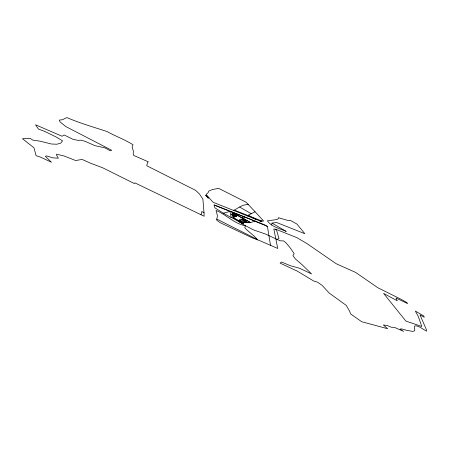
<?xml version="1.0" encoding="UTF-8"?>
<svg xmlns="http://www.w3.org/2000/svg" width="449" height="449" viewBox="0 0 449 449"><rect width="100%" height="100%" fill="white"/><g stroke="black" fill="none" stroke-linecap="round" stroke-linejoin="round"><path stroke-width="0.67" d="M257.451 239.794C253.971 234.906 248.561 232.223 244.772 227.694L245.491 225.74C234.266 223.815 226.403 214.684 216.042 210.441L217.479 215.756L216.603 220.072L219.915 222.552L252.063 237.751L260.117 240.804L277.74 248.465L273.828 229.007L275.905 229.293L296.772 237.6L306.746 243.442L336.222 263.743L355.659 272.431L377.834 287.736L401.558 299.55L407.075 302.716L407.378 303.485L396.069 298.052L397.225 300.796L383.603 293.382L405.851 321.057L421.819 326.502L418.316 316.545L415.364 311.084L423.721 315.905L424.271 317.247L420.011 314.94L426.55 329.998L426.46 331.166L419.832 327.108L416.077 325.71L414.517 326.154L414.781 330.717L412.827 331.413L407.12 330.436L401.524 328.898L400.053 329.072L403.584 331.39L394.317 327.31L391.36 327.259L387.223 325.503L383.334 324.964L387.644 328.719L361.742 321.737L350.663 313.997L349.681 311.382L346.274 305.415L329.179 293.04L322.118 285.356L317.392 282.107L313.744 281.057L297.182 271.067L280.142 263.153L281.456 261.98L290.357 265.696L299.595 268.283L311.584 273.952L302.34 264.966L295.375 258.933L292.916 255.593L294.174 253.713L290.279 247.977L286.417 243.268L283.645 240.928L280.097 240.782L265.499 234.036L253.556 229.905L245.491 225.74L242.202 223.77L244.189 222.536L250.424 222.558L230.618 211.266L223.372 213.196L214.953 207.881L214.055 204.867L264.186 224.623L267.464 226.605L270.534 245.474M271.639 224.988L272.021 223.102L276.522 222.468L304.849 233.727L296.952 224.073L290.481 220.442L287.405 220.302L278.402 217.709L278.408 218.573L276.893 219.544L267.374 220.846C271.768 227.065 279.699 228.49 286.226 231.42L272.021 223.102M201.017 214.757L201.82 211.479L204.042 212.826L204.104 216.238L134.829 182.838L134.352 183.562L102.973 167.92L90.49 163.189L82.156 159.451L75.584 160.518L64.246 156.033L56.535 154.181L56.619 155.303L58.364 158.194L52.948 157.874L46.393 155.859L45.4 156.42L51.478 162.246L40.567 157.156L36.077 155.68L33.972 147.766L22.45 138.724L30.072 138.32L32.794 140.116L40.034 141.166L51.287 143.989L56.883 144.241L60.789 143.102L62.563 140.829L56.254 137.046L44.844 131.445L38.423 129.059L35.561 124.783L62.091 136.255L64.173 134.975L73.333 139.482L78.199 140.341L81.146 140.178L85.372 141.435L94.851 145.628L104.909 147.85L109.949 150.662L111.762 150.314L65.694 126.511L60.054 121.859L59.246 120.108L62.428 119.731L66.89 117.587C79.961 123.217 93.633 127.129 107.12 131.568C115.595 136.305 124.833 139.572 133.044 144.78L132.096 146.907L133.375 151.083L133.213 153.782L133.617 155.382L148.355 161.831L147.586 162.235L146.761 165.743L195.624 190.354L199.401 193.929L202.881 199.042L204.02 212.815M255.066 211.765L246.198 202.269L218.59 188.327L212.326 189.568L208.763 191.089L208.055 192.789L206.13 194.445L212.641 201.854L213.601 202.465L259.791 220.869L263.67 221.048L255.066 211.765L248.381 215.189L247.949 216.137M233.749 210.463C238.374 207.904 242.746 204.188 248.387 204.615M246.204 220.42L242.045 222.867L233.076 217.737L232.61 214.757L234.524 213.758M239.867 221.391L240.95 220.773M243.88 219.09L242.83 219.69L245.171 221.026M240.114 220.285L238.312 221.312L242.353 223.624L244.121 222.575L239.311 219.825L240.501 219.157L245.283 221.885L247.001 220.869L233.598 213.224L231.151 214.487L235.124 216.76L237.527 215.469M241.298 219.612L243.049 218.612M233.435 217.714L234.552 217.12L232.823 216.132M237.566 215.492L236.488 216.076L233.429 214.33M276.898 239.435L279.003 238.548L276.505 229.961L275.456 229.231M244.189 222.536L249.638 222.771L255.442 221.144M244.851 216.912L241.613 217.535L250.548 222.524M214.151 205.075L229.955 211.361C242.078 215.7 255.032 221.492 267.385 226.296L267.464 226.605M234.389 210.104L261.587 220.953M216.805 219.078L257.047 239.351M231.112 217.299L242.398 223.647M223.372 213.196L231.162 217.563L229.955 211.361M232.992 213.539L236.932 215.789M242.471 218.944L246.434 221.205M232.38 213.853L236.337 216.109M241.888 219.275L245.861 221.542M231.768 214.167L235.731 216.435M239.519 220.627L243.538 222.923M233.037 217.49L242.241 222.749M238.919 220.964L242.948 223.271M239.676 207.056L251.165 213.662M256.968 219.746L251.698 217.316L248.381 215.189M260.302 220.897L259.791 220.869L261.969 221.739L260.302 220.897M206.265 195.573L205.541 195.225L208.336 198.245L206.265 195.573"/></g></svg>
